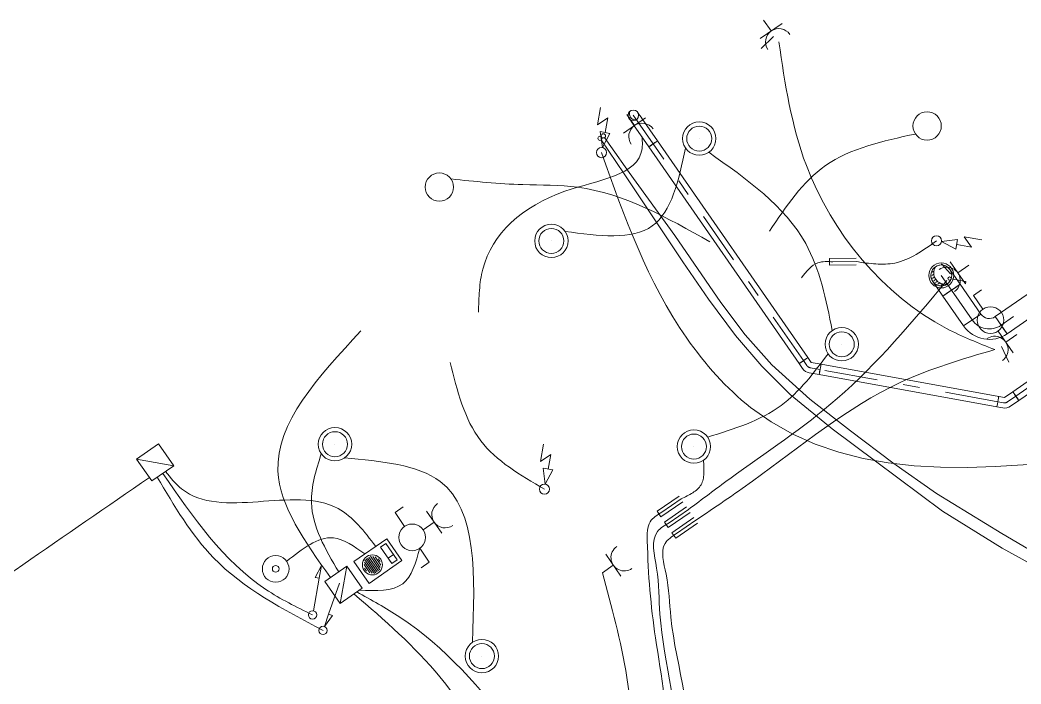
# Model space of a CAD drawing. Header units: metres. Extents: x 2747662.9 to 2747731.3, y 1250221.9 to 1250283.3.
# Drawn here: x 2747687.57 to 2747693.57, y 1250236.31 to 1250240.3 of the extents above; entities that cross this region are included whole.
import ezdxf

# ---------------------------------------------------------------- set-up
doc = ezdxf.new("R2010")
doc.units = ezdxf.units.M
doc.header["$MEASUREMENT"] = 0
for name, pattern in [('EL_Boden', [900, 600, -300]), ('EL_Hohldecke', [1500, 600, -300, 0, -300, 0, -300]), ('STRICHPUNKT2-A0PKHS7900', [0.635, 0.3175, -0.15875, 0, -0.15875]), ('STRICHPUNKT2-A0PKHS8H00', [0.635, 0.3175, -0.15875, 0, -0.15875])]:
    doc.linetypes.add(name, pattern=pattern)
for name, color, linetype in [('___elektro', 7, 'Continuous'), ('___lueftung', 7, 'Continuous'), ('___sanitär', 7, 'Continuous')]:
    doc.layers.add(name, color=color, linetype=linetype)

msp = doc.modelspace()

# ---------------------------------------------------------------- linework, layer by layer
at = {"color": 30, "linetype": 'Continuous', "lineweight": 0, "true_color": 0xff8d1c}
for p, q in [((2747692.418, 1250238.8656), (2747692.578, 1250238.8663)), ((2747692.4182, 1250238.8256), (2747692.418, 1250238.8656)), ((2747692.5782, 1250238.8263), (2747692.4182, 1250238.8256)), ((2747692.5781, 1250238.8463), (2747692.4381, 1250238.8456)), ((2747692.5781, 1250238.8463), (2747692.5781, 1250238.8463)), ((2747691.3857, 1250237.3491), (2747691.5174, 1250237.44)), ((2747691.5401, 1250237.407), (2747691.4084, 1250237.3162)), ((2747691.5288, 1250237.4235), (2747691.4135, 1250237.344)), ((2747691.5288, 1250237.4235), (2747691.5288, 1250237.4235)), ((2747691.4084, 1250237.3162), (2747691.3857, 1250237.3491)), ((2747691.4299, 1250237.2851), (2747691.5616, 1250237.376)), ((2747691.5843, 1250237.343), (2747691.4526, 1250237.2522)), ((2747691.5729, 1250237.3595), (2747691.4577, 1250237.28)), ((2747691.5729, 1250237.3595), (2747691.5729, 1250237.3595)), ((2747691.4526, 1250237.2522), (2747691.4299, 1250237.2851)), ((2747691.474, 1250237.2211), (2747691.6057, 1250237.3119)), ((2747691.474, 1250237.2211), (2747691.6057, 1250237.3119)), ((2747691.6284, 1250237.279), (2747691.4967, 1250237.1882)), ((2747691.6284, 1250237.279), (2747691.4967, 1250237.1882)), ((2747691.6171, 1250237.2955), (2747691.5018, 1250237.216)), ((2747691.6171, 1250237.2955), (2747691.5018, 1250237.216)), ((2747691.6171, 1250237.2955), (2747691.6171, 1250237.2955)), ((2747691.6171, 1250237.2955), (2747691.6171, 1250237.2955)), ((2747691.4967, 1250237.1882), (2747691.474, 1250237.2211)), ((2747691.4967, 1250237.1882), (2747691.474, 1250237.2211)), ((2747689.3757, 1250237.0234), (2747689.3379, 1250236.9521)), ((2747689.3619, 1250236.9477), (2747689.3757, 1250237.0234)), ((2747689.3264, 1250236.7526), (2747689.3619, 1250236.9477)), ((2747689.3379, 1250236.9521), (2747689.3619, 1250236.9477)), ((2747689.4832, 1250236.9189), (2747689.4177, 1250236.7317)), ((2747689.3218, 1250236.7278), (2747689.3218, 1250236.7278)), ((2747689.4177, 1250236.7317), (2747689.3923, 1250236.6591)), ((2747689.3923, 1250236.6591), (2747689.4407, 1250236.7236)), ((2747689.4407, 1250236.7236), (2747689.4177, 1250236.7317)), ((2747689.384, 1250236.6352), (2747689.384, 1250236.6352))]:
    msp.add_line(p, q, dxfattribs=at)
for centre in [(2747689.3218, 1250236.7278), (2747689.384, 1250236.6352)]:
    msp.add_circle(centre, 0.0253, dxfattribs=at)
at = {"color": 30, "linetype": 'EL_Boden', "lineweight": 0, "true_color": 0xff8d1c}
for points, knots in [([(2747692.1147, 1250240.1637), (2747692.1521, 1250239.9126), (2747692.1894, 1250239.6614), (2747692.2798, 1250239.4223), (2747692.4332, 1250239.0167), (2747692.739, 1250238.6459), (2747693.12, 1250238.4454), (2747693.2131, 1250238.3964), (2747693.3106, 1250238.3576), (2747693.4081, 1250238.3188)], [0, 0, 0, 0, 1, 1, 1, 2, 2, 2, 3, 3, 3, 3]), ([(2747691.2957, 1250239.5964), (2747691.297, 1250239.5712), (2747691.2983, 1250239.5461), (2747691.2953, 1250239.5235), (2747691.274, 1250239.3606), (2747691.0319, 1250239.3375), (2747690.8336, 1250239.2684), (2747690.5782, 1250239.1793), (2747690.3955, 1250239.0138), (2747690.3408, 1250238.8005), (2747690.3199, 1250238.7192), (2747690.3177, 1250238.6309), (2747690.3155, 1250238.5425)], [0, 0, 0, 0, 1, 1, 1, 2, 2, 2, 3, 3, 3, 4, 4, 4, 4]), ([(2747694.4377, 1250237.7318), (2747693.511, 1250237.6001), (2747692.5842, 1250237.4685), (2747691.9452, 1250237.9723), (2747691.8014, 1250238.0856), (2747691.6722, 1250238.2312), (2747691.5637, 1250238.387), (2747691.3279, 1250238.7257), (2747691.19, 1250239.1128), (2747691.0521, 1250239.5)], [0, 0, 0, 0, 1, 1, 1, 2, 2, 2, 3, 3, 3, 3]), ([(2747696.3412, 1250239.0344), (2747696.4916, 1250238.8893), (2747696.642, 1250238.7442), (2747696.705, 1250238.5626), (2747696.7906, 1250238.3155), (2747696.7143, 1250238.0008), (2747696.5711, 1250237.7631), (2747696.5132, 1250237.667), (2747696.4443, 1250237.5835), (2747696.3715, 1250237.5032), (2747696.1565, 1250237.2662), (2747695.9066, 1250237.057), (2747695.6557, 1250236.853), (2747695.2296, 1250236.5064), (2747694.8006, 1250236.1748), (2747694.3395, 1250235.8701), (2747693.8156, 1250235.5239), (2747693.2502, 1250235.2125), (2747692.6344, 1250235.1107), (2747692.3372, 1250235.0615), (2747692.0283, 1250235.0612), (2747691.7423, 1250234.9854), (2747691.4063, 1250234.8963), (2747691.1021, 1250234.7029), (2747690.7968, 1250234.51), (2747690.3583, 1250234.233), (2747689.9177, 1250233.9569), (2747689.4313, 1250233.8423), (2747689.1534, 1250233.7769), (2747688.8605, 1250233.7643), (2747688.5676, 1250233.7516)], [0, 0, 0, 0, 1, 1, 1, 2, 2, 2, 3, 3, 3, 4, 4, 4, 5, 5, 5, 6, 6, 6, 7, 7, 7, 8, 8, 8, 9, 9, 9, 10, 10, 10, 10]), ([(2747696.3403, 1250239.0442), (2747696.4461, 1250238.8942), (2747696.5518, 1250238.7441), (2747696.607, 1250238.5708), (2747696.683, 1250238.332), (2747696.663, 1250238.0492), (2747696.5507, 1250237.8244), (2747696.5024, 1250237.7276), (2747696.437, 1250237.6416), (2747696.3671, 1250237.5598), (2747696.1723, 1250237.3318), (2747695.9431, 1250237.1371), (2747695.7122, 1250236.9456), (2747695.285, 1250236.5913), (2747694.8521, 1250236.2485), (2747694.384, 1250235.9475), (2747693.8751, 1250235.6201), (2747693.3245, 1250235.342), (2747692.726, 1250235.23), (2747692.3917, 1250235.1674), (2747692.0424, 1250235.1566), (2747691.7312, 1250235.0601), (2747691.4232, 1250234.9645), (2747691.1526, 1250234.7849), (2747690.8412, 1250234.6065), (2747690.585, 1250234.4598), (2747690.3011, 1250234.3139), (2747690.0507, 1250234.3818), (2747689.9394, 1250234.412), (2747689.8347, 1250234.4844), (2747689.73, 1250234.5568)], [0, 0, 0, 0, 1, 1, 1, 2, 2, 2, 3, 3, 3, 4, 4, 4, 5, 5, 5, 6, 6, 6, 7, 7, 7, 8, 8, 8, 9, 9, 9, 10, 10, 10, 10]), ([(2747690.7104, 1250237.4818), (2747690.5662, 1250237.5661), (2747690.4221, 1250237.6503), (2747690.3286, 1250237.7727), (2747690.2304, 1250237.9013), (2747690.1881, 1250238.0719), (2747690.1458, 1250238.2425)], [0, 0, 0, 0, 1, 1, 1, 2, 2, 2, 2]), ([(2747691.0574, 1250236.9808), (2747691.1131, 1250236.7785), (2747691.1687, 1250236.5763), (2747691.2047, 1250236.3519), (2747691.2495, 1250236.0729), (2747691.2641, 1250235.7596), (2747691.1309, 1250235.5518), (2747691.0019, 1250235.3503), (2747690.7342, 1250235.2479), (2747690.4664, 1250235.1455)], [0, 0, 0, 0, 1, 1, 1, 2, 2, 2, 3, 3, 3, 3])]:
    msp.add_open_spline(points, degree=3, knots=knots, dxfattribs=at)
at = {"color": 30, "linetype": 'Continuous', "lineweight": 0, "true_color": 0xff8d1c}
for points, knots in [([(2747692.9332, 1250239.6115), (2747692.7388, 1250239.5697), (2747692.5445, 1250239.5278), (2747692.3941, 1250239.4218), (2747692.2583, 1250239.3259), (2747692.1583, 1250239.1777), (2747692.0584, 1250239.0294)], [0, 0, 0, 0, 1, 1, 1, 2, 2, 2, 2]), ([(2747690.1512, 1250239.3419), (2747690.2939, 1250239.3274), (2747690.4366, 1250239.3129), (2747690.5808, 1250239.308), (2747690.6907, 1250239.3043), (2747690.8015, 1250239.3063), (2747690.9087, 1250239.2923), (2747691.189, 1250239.2557), (2747691.4454, 1250239.1102), (2747691.7017, 1250238.9648)], [0, 0, 0, 0, 1, 1, 1, 2, 2, 2, 3, 3, 3, 3]), ([(2747692.4381, 1250238.8456), (2747692.407, 1250238.847), (2747692.3758, 1250238.8483), (2747692.3491, 1250238.839), (2747692.3091, 1250238.8251), (2747692.2793, 1250238.7871), (2747692.2495, 1250238.7492)], [0, 0, 0, 0, 1, 1, 1, 2, 2, 2, 2]), ([(2747689.4288, 1250236.9514), (2747689.2763, 1250237.1663), (2747689.1237, 1250237.3813), (2747689.1139, 1250237.5907), (2747689.1006, 1250237.878), (2747689.3557, 1250238.1551), (2747689.6109, 1250238.4322)], [0, 0, 0, 0, 1, 1, 1, 2, 2, 2, 2]), ([(2747689.3737, 1250237.6948), (2747689.3427, 1250237.596), (2747689.3116, 1250237.4972), (2747689.3145, 1250237.4014), (2747689.3187, 1250237.2584), (2747689.3984, 1250237.122), (2747689.4782, 1250236.9856)], [0, 0, 0, 0, 1, 1, 1, 2, 2, 2, 2]), ([(2747689.5129, 1250237.6696), (2747689.7325, 1250237.6497), (2747689.9522, 1250237.6297), (2747690.0861, 1250237.5278), (2747690.3091, 1250237.358), (2747690.2941, 1250236.9606), (2747690.2792, 1250236.5633)], [0, 0, 0, 0, 1, 1, 1, 2, 2, 2, 2]), ([(2747689.3218, 1250236.7278), (2747689.2254, 1250236.7752), (2747689.1291, 1250236.8225), (2747689.0414, 1250236.8809), (2747688.7862, 1250237.0509), (2747688.6051, 1250237.3139), (2747688.4239, 1250237.5769)], [0, 0, 0, 0, 1, 1, 1, 2, 2, 2, 2]), ([(2747688.4404, 1250237.5881), (2747688.471, 1250237.5503), (2747688.5017, 1250237.5124), (2747688.537, 1250237.4838), (2747688.7715, 1250237.2935), (2747689.2116, 1250237.5082), (2747689.4739, 1250237.3659), (2747689.5628, 1250237.3176), (2747689.6313, 1250237.2283), (2747689.6997, 1250237.1391)], [0, 0, 0, 0, 1, 1, 1, 2, 2, 2, 3, 3, 3, 3]), ([(2747684.2586, 1250233.3701), (2747684.2353, 1250233.4451), (2747684.2121, 1250233.5201), (2747684.1996, 1250233.5944), (2747684.109, 1250234.1346), (2747684.5893, 1250234.6339), (2747685.0425, 1250235.0559), (2747685.6649, 1250235.6357), (2747686.2359, 1250236.0697), (2747686.848, 1250236.5088), (2747687.3297, 1250236.8543), (2747687.8368, 1250237.203), (2747688.3438, 1250237.5517)], [0, 0, 0, 0, 1, 1, 1, 2, 2, 2, 3, 3, 3, 4, 4, 4, 4]), ([(2747688.391, 1250237.5541), (2747688.4925, 1250237.3813), (2747688.5941, 1250237.2086), (2747688.7287, 1250237.0697), (2747688.908, 1250236.8848), (2747689.146, 1250236.76), (2747689.384, 1250236.6352)], [0, 0, 0, 0, 1, 1, 1, 2, 2, 2, 2]), ([(2747691.4135, 1250237.344), (2747691.3865, 1250237.3273), (2747691.3595, 1250237.3105), (2747691.3445, 1250237.2867), (2747691.325, 1250237.2561), (2747691.3256, 1250237.2136), (2747691.3266, 1250237.1723), (2747691.3315, 1250236.9644), (2747691.3473, 1250236.7842), (2747691.3757, 1250236.5915), (2747691.4093, 1250236.3637), (2747691.4606, 1250236.1186), (2747691.4255, 1250235.904), (2747691.3552, 1250235.475), (2747690.9394, 1250235.1684), (2747690.5236, 1250234.8618)], [0, 0, 0, 0, 1, 1, 1, 2, 2, 2, 3, 3, 3, 4, 4, 4, 5, 5, 5, 5]), ([(2747691.4577, 1250237.28), (2747691.4308, 1250237.2645), (2747691.404, 1250237.2491), (2747691.3875, 1250237.2281), (2747691.3461, 1250237.1755), (2747691.37, 1250237.0881), (2747691.3826, 1250237.0091), (2747691.3984, 1250236.9092), (2747691.396, 1250236.8227), (2747691.4022, 1250236.7328), (2747691.4224, 1250236.443), (2747691.5329, 1250236.117), (2747691.489, 1250235.8447), (2747691.4208, 1250235.4224), (2747690.9812, 1250235.1291), (2747690.5416, 1250234.8359)], [0, 0, 0, 0, 1, 1, 1, 2, 2, 2, 3, 3, 3, 4, 4, 4, 5, 5, 5, 5]), ([(2747691.5018, 1250237.216), (2747691.4748, 1250237.1981), (2747691.4479, 1250237.1802), (2747691.4334, 1250237.1568), (2747691.4039, 1250237.1091), (2747691.426, 1250237.0385), (2747691.4393, 1250236.9731), (2747691.458, 1250236.8808), (2747691.4591, 1250236.7991), (2747691.4676, 1250236.7152), (2747691.4978, 1250236.4168), (2747691.6218, 1250236.0917), (2747691.554, 1250235.796), (2747691.5198, 1250235.6467), (2747691.4367, 1250235.5049), (2747691.3359, 1250235.3841), (2747691.1272, 1250235.1337), (2747690.8425, 1250234.9731), (2747690.5578, 1250234.8125)], [0, 0, 0, 0, 1, 1, 1, 2, 2, 2, 3, 3, 3, 4, 4, 4, 5, 5, 5, 6, 6, 6, 6]), ([(2747689.1663, 1250237.0494), (2747689.2596, 1250237.1241), (2747689.3529, 1250237.1989), (2747689.4459, 1250237.1895), (2747689.5088, 1250237.1832), (2747689.5716, 1250237.1385), (2747689.6344, 1250237.0938)], [0, 0, 0, 0, 1, 1, 1, 2, 2, 2, 2]), ([(2747689.9639, 1250237.1274), (2747689.9401, 1250237.0425), (2747689.9164, 1250236.9577), (2747689.8616, 1250236.915), (2747689.8007, 1250236.8675), (2747689.7014, 1250236.8722), (2747689.6022, 1250236.8769)], [0, 0, 0, 0, 1, 1, 1, 2, 2, 2, 2]), ([(2747689.5693, 1250236.8541), (2747689.7517, 1250236.6968), (2747689.9341, 1250236.5394), (2747690.0843, 1250236.3565), (2747690.2756, 1250236.1234), (2747690.4145, 1250235.8486), (2747690.5534, 1250235.5738)], [0, 0, 0, 0, 1, 1, 1, 2, 2, 2, 2]), ([(2747689.5857, 1250236.8656), (2747689.6735, 1250236.8177), (2747689.7613, 1250236.7698), (2747689.8443, 1250236.7149), (2747690.1143, 1250236.5363), (2747690.3344, 1250236.2838), (2747690.5302, 1250236.0244), (2747690.7004, 1250235.7989), (2747690.8523, 1250235.5682), (2747690.8272, 1250235.232), (2747690.8071, 1250234.9613), (2747690.6723, 1250234.6223), (2747690.4584, 1250234.6592), (2747690.4382, 1250234.6627), (2747690.4174, 1250234.6695), (2747690.3965, 1250234.6764)], [0, 0, 0, 0, 1, 1, 1, 2, 2, 2, 3, 3, 3, 4, 4, 4, 5, 5, 5, 5])]:
    msp.add_open_spline(points, degree=3, knots=knots, dxfattribs=at)
at = {"color": 30, "linetype": 'EL_Hohldecke', "lineweight": 0, "true_color": 0xff8d1c}
for points, knots in [([(2747690.8343, 1250239.0274), (2747691.0352, 1250239.0005), (2747691.2361, 1250238.9737), (2747691.3566, 1250239.0605), (2747691.4733, 1250239.1448), (2747691.5145, 1250239.3359), (2747691.5557, 1250239.5271)], [0, 0, 0, 0, 1, 1, 1, 2, 2, 2, 2]), ([(2747692.4351, 1250238.4332), (2747692.398, 1250238.6171), (2747692.3608, 1250238.8009), (2747692.2755, 1250238.9548), (2747692.1507, 1250239.1799), (2747691.9228, 1250239.3409), (2747691.6948, 1250239.5019)], [0, 0, 0, 0, 1, 1, 1, 2, 2, 2, 2]), ([(2747693.0597, 1250238.9716), (2747692.9794, 1250238.9139), (2747692.8991, 1250238.8563), (2747692.8096, 1250238.8381), (2747692.7365, 1250238.8233), (2747692.6573, 1250238.8348), (2747692.5781, 1250238.8463)], [0, 0, 0, 0, 1, 1, 1, 2, 2, 2, 2]), ([(2747693.1214, 1250238.7332), (2747692.914, 1250238.4845), (2747692.7066, 1250238.2357), (2747692.4646, 1250238.0254), (2747692.2632, 1250237.8505), (2747692.0379, 1250237.7021), (2747691.821, 1250237.5444), (2747691.7374, 1250237.4837), (2747691.6552, 1250237.4216), (2747691.5729, 1250237.3595)], [0, 0, 0, 0, 1, 1, 1, 2, 2, 2, 3, 3, 3, 3]), ([(2747693.4081, 1250238.3189), (2747693.2148, 1250238.262), (2747693.0216, 1250238.2052), (2747692.8417, 1250238.1212), (2747692.5229, 1250237.9723), (2747692.2462, 1250237.7383), (2747691.9574, 1250237.5303), (2747691.8452, 1250237.4494), (2747691.7311, 1250237.3724), (2747691.6171, 1250237.2955)], [0, 0, 0, 0, 1, 1, 1, 2, 2, 2, 3, 3, 3, 3]), ([(2747691.6885, 1250237.7944), (2747691.8459, 1250237.8429), (2747692.0033, 1250237.8913), (2747692.1291, 1250237.9841), (2747692.2387, 1250238.065), (2747692.3242, 1250238.1795), (2747692.4098, 1250238.2941)], [0, 0, 0, 0, 1, 1, 1, 2, 2, 2, 2]), ([(2747691.5288, 1250237.4235), (2747691.5775, 1250237.4467), (2747691.6263, 1250237.47), (2747691.6487, 1250237.5085), (2747691.6712, 1250237.5472), (2747691.6672, 1250237.6013), (2747691.6632, 1250237.6554)], [0, 0, 0, 0, 1, 1, 1, 2, 2, 2, 2])]:
    msp.add_open_spline(points, degree=3, knots=knots, dxfattribs=at)
at = {"layer": '___elektro', "color": 30, "linetype": 'Continuous', "lineweight": 0, "true_color": 0xff8d1c}
for p, q in [((2747692.1348, 1250240.275), (2747692.0033, 1250240.1838)), ((2747692.069, 1250240.2294), (2747692.0235, 1250240.2952)), ((2747692.0235, 1250240.2952), (2747692.0235, 1250240.2952)), ((2747692.0235, 1250240.2952), (2747692.0235, 1250240.2952)), ((2747692.069, 1250240.2294), (2747692.0691, 1250240.2294)), ((2747692.0085, 1250240.1236), (2747692.0828, 1250240.1964)), ((2747691.0284, 1250239.666), (2747691.0473, 1250239.7704)), ((2747691.2046, 1250239.7279), (2747691.2046, 1250239.728)), ((2747691.2046, 1250239.7279), (2747691.2046, 1250239.728)), ((2747691.2502, 1250239.6622), (2747691.2046, 1250239.7279)), ((2747692.9547, 1250239.7298), (2747692.9547, 1250239.7298)), ((2747691.09, 1250239.7087), (2747691.0284, 1250239.666)), ((2747691.0741, 1250239.6206), (2747691.09, 1250239.7087)), ((2747691.3159, 1250239.7077), (2747691.1844, 1250239.6166)), ((2747691.5808, 1250239.6662), (2747691.5809, 1250239.6662)), ((2747691.5808, 1250239.6662), (2747691.5809, 1250239.6662)), ((2747693.073, 1250239.7083), (2747693.073, 1250239.7084)), ((2747691.1029, 1250239.6154), (2747691.0452, 1250239.6259)), ((2747691.0576, 1250239.5298), (2747691.0452, 1250239.6259)), ((2747691.0576, 1250239.5298), (2747691.1029, 1250239.6154)), ((2747691.72, 1250239.6409), (2747691.72, 1250239.6409)), ((2747691.72, 1250239.6409), (2747691.72, 1250239.6409)), ((2747692.9332, 1250239.6115), (2747692.9332, 1250239.6116)), ((2747691.6378, 1250239.584), (2747691.6378, 1250239.584)), ((2747691.6378, 1250239.584), (2747691.6378, 1250239.584)), ((2747693.0515, 1250239.5901), (2747693.0515, 1250239.5901)), ((2747693.0515, 1250239.5901), (2747693.0515, 1250239.5901)), ((2747693.0515, 1250239.5901), (2747693.0515, 1250239.5901)), ((2747691.0521, 1250239.5), (2747691.0522, 1250239.5)), ((2747691.5556, 1250239.527), (2747691.5556, 1250239.5271)), ((2747691.5556, 1250239.527), (2747691.5556, 1250239.5271)), ((2747691.5556, 1250239.527), (2747691.5556, 1250239.5271)), ((2747691.5556, 1250239.527), (2747691.5556, 1250239.5271)), ((2747691.6947, 1250239.5018), (2747691.6948, 1250239.5018)), ((2747691.6947, 1250239.5018), (2747691.6948, 1250239.5018)), ((2747690.0328, 1250239.3633), (2747690.0329, 1250239.3633)), ((2747690.1511, 1250239.3418), (2747690.1511, 1250239.3419)), ((2747690.0113, 1250239.245), (2747690.0114, 1250239.2451)), ((2747690.1296, 1250239.2236), (2747690.1297, 1250239.2236)), ((2747690.1296, 1250239.2236), (2747690.1297, 1250239.2236)), ((2747690.1296, 1250239.2236), (2747690.1297, 1250239.2236)), ((2747690.6951, 1250239.0526), (2747690.6951, 1250239.0527)), ((2747690.6951, 1250239.0526), (2747690.6951, 1250239.0527)), ((2747690.8342, 1250239.0274), (2747690.8343, 1250239.0274)), ((2747690.8342, 1250239.0274), (2747690.8343, 1250239.0274)), ((2747690.752, 1250238.9704), (2747690.7521, 1250238.9705)), ((2747690.752, 1250238.9704), (2747690.7521, 1250238.9705)), ((2747693.0597, 1250238.9716), (2747693.0597, 1250238.9716)), ((2747693.0895, 1250238.9662), (2747693.1855, 1250238.9785)), ((2747693.0895, 1250238.9662), (2747693.1751, 1250238.9209)), ((2747693.1751, 1250238.9209), (2747693.1855, 1250238.9785)), ((2747693.1803, 1250238.9497), (2747693.2684, 1250238.9337)), ((2747693.2684, 1250238.9337), (2747693.2257, 1250238.9953)), ((2747693.2257, 1250238.9953), (2747693.33, 1250238.9764)), ((2747690.6698, 1250238.9135), (2747690.6698, 1250238.9135)), ((2747690.6698, 1250238.9135), (2747690.6698, 1250238.9135)), ((2747690.6698, 1250238.9135), (2747690.6698, 1250238.9135)), ((2747690.6698, 1250238.9135), (2747690.6698, 1250238.9135)), ((2747690.809, 1250238.8882), (2747690.809, 1250238.8883)), ((2747690.809, 1250238.8882), (2747690.809, 1250238.8883)), ((2747693.1429, 1250238.7723), (2747693.0892, 1250238.8324)), ((2747693.2328, 1250238.7129), (2747693.1417, 1250238.8444)), ((2747693.1872, 1250238.7786), (2747693.253, 1250238.8242)), ((2747693.253, 1250238.8242), (2747693.253, 1250238.8242)), ((2747693.253, 1250238.8242), (2747693.253, 1250238.8242)), ((2747693.1477, 1250238.7427), (2747693.2353, 1250238.7268)), ((2747693.2353, 1250238.7268), (2747693.2328, 1250238.7129)), ((2747693.2803, 1250238.6438), (2747693.3296, 1250238.678)), ((2747693.3372, 1250238.5616), (2747693.2803, 1250238.6438)), ((2747693.3372, 1250238.5616), (2747693.3373, 1250238.5616)), ((2747693.4485, 1250238.5414), (2747693.4486, 1250238.5414)), ((2747692.435, 1250238.4331), (2747692.435, 1250238.4332)), ((2747692.435, 1250238.4331), (2747692.435, 1250238.4332)), ((2747692.5741, 1250238.4079), (2747692.5741, 1250238.4079)), ((2747692.5741, 1250238.4079), (2747692.5741, 1250238.4079)), ((2747693.317, 1250238.4503), (2747693.3171, 1250238.4503)), ((2747693.4283, 1250238.4301), (2747693.4284, 1250238.4301)), ((2747693.4283, 1250238.4301), (2747693.5194, 1250238.2986)), ((2747693.4739, 1250238.3643), (2747693.5397, 1250238.4099)), ((2747693.5397, 1250238.4099), (2747693.5397, 1250238.4099)), ((2747693.5397, 1250238.4099), (2747693.5397, 1250238.4099)), ((2747692.4919, 1250238.3509), (2747692.4919, 1250238.3509)), ((2747692.4919, 1250238.3509), (2747692.4919, 1250238.3509)), ((2747693.4739, 1250238.3643), (2747693.4739, 1250238.3643)), ((2747692.4097, 1250238.294), (2747692.4097, 1250238.294)), ((2747692.4097, 1250238.294), (2747692.4097, 1250238.294)), ((2747692.4097, 1250238.294), (2747692.4097, 1250238.294)), ((2747692.4097, 1250238.294), (2747692.4097, 1250238.294)), ((2747693.4934, 1250238.244), (2747693.4494, 1250238.3382)), ((2747692.5488, 1250238.2687), (2747692.5489, 1250238.2687)), ((2747692.5488, 1250238.2687), (2747692.5489, 1250238.2687)), ((2747689.3989, 1250237.8339), (2747689.3989, 1250237.8339)), ((2747689.3989, 1250237.8339), (2747689.3989, 1250237.8339)), ((2747689.538, 1250237.8087), (2747689.5381, 1250237.8087)), ((2747689.538, 1250237.8087), (2747689.5381, 1250237.8087)), ((2747691.5492, 1250237.8196), (2747691.5492, 1250237.8196)), ((2747691.5492, 1250237.8196), (2747691.5492, 1250237.8196)), ((2747688.3985, 1250237.7538), (2747688.267, 1250237.6627)), ((2747688.3985, 1250237.7538), (2747688.267, 1250237.6627)), ((2747688.4896, 1250237.6222), (2747688.3985, 1250237.7538)), ((2747688.4896, 1250237.6222), (2747688.3985, 1250237.7538)), ((2747689.4558, 1250237.7517), (2747689.4558, 1250237.7517)), ((2747689.4558, 1250237.7517), (2747689.4558, 1250237.7517)), ((2747690.6866, 1250237.6478), (2747690.7056, 1250237.7522)), ((2747691.6883, 1250237.7943), (2747691.6884, 1250237.7943)), ((2747691.6883, 1250237.7943), (2747691.6884, 1250237.7943)), ((2747688.2998, 1250237.6854), (2747688.2999, 1250237.6855)), ((2747688.2998, 1250237.6854), (2747688.2999, 1250237.6855)), ((2747688.3163, 1250237.6968), (2747688.3163, 1250237.6969)), ((2747688.3163, 1250237.6968), (2747688.3163, 1250237.6969)), ((2747688.3327, 1250237.7082), (2747688.3328, 1250237.7082)), ((2747688.3327, 1250237.7082), (2747688.3328, 1250237.7082)), ((2747688.3492, 1250237.7196), (2747688.3492, 1250237.7196)), ((2747688.3492, 1250237.7196), (2747688.3492, 1250237.7196)), ((2747688.3656, 1250237.731), (2747688.3656, 1250237.731)), ((2747688.3656, 1250237.731), (2747688.3656, 1250237.731)), ((2747688.382, 1250237.7424), (2747688.3821, 1250237.7424)), ((2747688.382, 1250237.7424), (2747688.3821, 1250237.7424)), ((2747688.4099, 1250237.7373), (2747688.4099, 1250237.7374)), ((2747688.4099, 1250237.7373), (2747688.4099, 1250237.7374)), ((2747688.4213, 1250237.7209), (2747688.4213, 1250237.7209)), ((2747688.4213, 1250237.7209), (2747688.4213, 1250237.7209)), ((2747688.4326, 1250237.7044), (2747688.4327, 1250237.7045)), ((2747688.4326, 1250237.7044), (2747688.4327, 1250237.7045)), ((2747688.444, 1250237.688), (2747688.4441, 1250237.688)), ((2747688.444, 1250237.688), (2747688.4441, 1250237.688)), ((2747689.3736, 1250237.6948), (2747689.3736, 1250237.6948)), ((2747689.3736, 1250237.6948), (2747689.3736, 1250237.6948)), ((2747689.3736, 1250237.6948), (2747689.3736, 1250237.6948)), ((2747689.3736, 1250237.6948), (2747689.3736, 1250237.6948)), ((2747690.7483, 1250237.6906), (2747690.6866, 1250237.6478)), ((2747690.7323, 1250237.6025), (2747690.7483, 1250237.6906)), ((2747691.6061, 1250237.7374), (2747691.6062, 1250237.7374)), ((2747691.6061, 1250237.7374), (2747691.6062, 1250237.7374)), ((2747688.267, 1250237.6627), (2747688.3581, 1250237.5311)), ((2747688.267, 1250237.6627), (2747688.4896, 1250237.6222)), ((2747688.267, 1250237.6627), (2747688.3581, 1250237.5311)), ((2747688.267, 1250237.6627), (2747688.4896, 1250237.6222)), ((2747688.2783, 1250237.6462), (2747688.2784, 1250237.6462)), ((2747688.2783, 1250237.6462), (2747688.2784, 1250237.6462)), ((2747688.2834, 1250237.674), (2747688.2834, 1250237.6741)), ((2747688.2834, 1250237.674), (2747688.2834, 1250237.6741)), ((2747688.2897, 1250237.6298), (2747688.2898, 1250237.6298)), ((2747688.2897, 1250237.6298), (2747688.2898, 1250237.6298)), ((2747688.4554, 1250237.6716), (2747688.4555, 1250237.6716)), ((2747688.4554, 1250237.6716), (2747688.4555, 1250237.6716)), ((2747688.4668, 1250237.6551), (2747688.4669, 1250237.6551)), ((2747688.4668, 1250237.6551), (2747688.4669, 1250237.6551)), ((2747688.4782, 1250237.6387), (2747688.4782, 1250237.6387)), ((2747688.4782, 1250237.6387), (2747688.4782, 1250237.6387)), ((2747689.5128, 1250237.6695), (2747689.5128, 1250237.6695)), ((2747689.5128, 1250237.6695), (2747689.5128, 1250237.6695)), ((2747691.5239, 1250237.6804), (2747691.524, 1250237.6805)), ((2747691.5239, 1250237.6804), (2747691.524, 1250237.6805)), ((2747691.5239, 1250237.6804), (2747691.524, 1250237.6805)), ((2747691.5239, 1250237.6804), (2747691.524, 1250237.6805)), ((2747691.6631, 1250237.6552), (2747691.6631, 1250237.6552)), ((2747691.6631, 1250237.6552), (2747691.6631, 1250237.6552)), ((2747688.3011, 1250237.6133), (2747688.3012, 1250237.6134)), ((2747688.3011, 1250237.6133), (2747688.3012, 1250237.6134)), ((2747688.3125, 1250237.5969), (2747688.3126, 1250237.5969)), ((2747688.3125, 1250237.5969), (2747688.3126, 1250237.5969)), ((2747688.3239, 1250237.5805), (2747688.3239, 1250237.5805)), ((2747688.3239, 1250237.5805), (2747688.3239, 1250237.5805)), ((2747688.3353, 1250237.564), (2747688.3353, 1250237.564)), ((2747688.3353, 1250237.564), (2747688.3353, 1250237.564)), ((2747688.3581, 1250237.5311), (2747688.4896, 1250237.6222)), ((2747688.3581, 1250237.5311), (2747688.4896, 1250237.6222)), ((2747688.4074, 1250237.5653), (2747688.4074, 1250237.5653)), ((2747688.4074, 1250237.5653), (2747688.4074, 1250237.5653)), ((2747688.4238, 1250237.5767), (2747688.4239, 1250237.5767)), ((2747688.4238, 1250237.5767), (2747688.4239, 1250237.5767)), ((2747688.4403, 1250237.5881), (2747688.4403, 1250237.5881)), ((2747688.4403, 1250237.5881), (2747688.4403, 1250237.5881)), ((2747688.4567, 1250237.5995), (2747688.4568, 1250237.5995)), ((2747688.4567, 1250237.5995), (2747688.4568, 1250237.5995)), ((2747688.4732, 1250237.6109), (2747688.4732, 1250237.6109)), ((2747688.4732, 1250237.6109), (2747688.4732, 1250237.6109)), ((2747690.7611, 1250237.5972), (2747690.7035, 1250237.6077)), ((2747690.7158, 1250237.5117), (2747690.7035, 1250237.6077)), ((2747690.7158, 1250237.5117), (2747690.7611, 1250237.5972)), ((2747688.3467, 1250237.5476), (2747688.3467, 1250237.5476)), ((2747688.3467, 1250237.5476), (2747688.3467, 1250237.5476)), ((2747688.3745, 1250237.5425), (2747688.3745, 1250237.5425)), ((2747688.3745, 1250237.5425), (2747688.3745, 1250237.5425)), ((2747688.3909, 1250237.5539), (2747688.391, 1250237.5539)), ((2747688.3909, 1250237.5539), (2747688.391, 1250237.5539)), ((2747690.7104, 1250237.4818), (2747690.7104, 1250237.4819)), ((2747689.8157, 1250237.3411), (2747689.865, 1250237.3752)), ((2747689.8157, 1250237.3411), (2747689.865, 1250237.3752)), ((2747689.8726, 1250237.2589), (2747689.8157, 1250237.3411)), ((2747689.8726, 1250237.2589), (2747689.8157, 1250237.3411)), ((2747690.0042, 1250237.35), (2747690.0953, 1250237.2184)), ((2747690.0042, 1250237.35), (2747690.0953, 1250237.2184)), ((2747690.0497, 1250237.2842), (2747689.9839, 1250237.2386)), ((2747690.0497, 1250237.2842), (2747689.9839, 1250237.2386)), ((2747689.8726, 1250237.2589), (2747689.8727, 1250237.2589)), ((2747689.8726, 1250237.2589), (2747689.8727, 1250237.2589)), ((2747689.9839, 1250237.2386), (2747689.984, 1250237.2387)), ((2747689.9839, 1250237.2386), (2747689.984, 1250237.2387)), ((2747689.9839, 1250237.2386), (2747689.984, 1250237.2387)), ((2747689.9839, 1250237.2386), (2747689.984, 1250237.2387)), ((2747689.9839, 1250237.2386), (2747689.984, 1250237.2387)), ((2747689.9839, 1250237.2386), (2747689.984, 1250237.2387)), ((2747689.7658, 1250237.1848), (2747689.5685, 1250237.0482)), ((2747689.7658, 1250237.1848), (2747689.5685, 1250237.0482)), ((2747689.8569, 1250237.0533), (2747689.7658, 1250237.1848)), ((2747689.8569, 1250237.0533), (2747689.7658, 1250237.1848)), ((2747689.8524, 1250237.1475), (2747689.8525, 1250237.1476)), ((2747689.8524, 1250237.1475), (2747689.8525, 1250237.1476)), ((2747689.6507, 1250237.1051), (2747689.6507, 1250237.1051)), ((2747689.6507, 1250237.1051), (2747689.6507, 1250237.1051)), ((2747689.8063, 1250237.0912), (2747689.7734, 1250237.0685)), ((2747689.8063, 1250237.0912), (2747689.7734, 1250237.0685)), ((2747689.8113, 1250237.1191), (2747689.8114, 1250237.1191)), ((2747689.8113, 1250237.1191), (2747689.8114, 1250237.1191)), ((2747689.9637, 1250237.1273), (2747689.9638, 1250237.1274)), ((2747689.9637, 1250237.1273), (2747689.9638, 1250237.1274)), ((2747689.9637, 1250237.1273), (2747690.0207, 1250237.0451)), ((2747689.9637, 1250237.1273), (2747690.0207, 1250237.0451)), ((2747691.0777, 1250237.0921), (2747691.1688, 1250236.9606)), ((2747689.0549, 1250237.0695), (2747689.055, 1250237.0696)), ((2747689.0549, 1250237.0695), (2747689.055, 1250237.0696)), ((2747689.1662, 1250237.0493), (2747689.1663, 1250237.0494)), ((2747689.1662, 1250237.0493), (2747689.1663, 1250237.0494)), ((2747689.5685, 1250237.0482), (2747689.6596, 1250236.9166)), ((2747689.5685, 1250237.0482), (2747689.6596, 1250236.9166)), ((2747689.664, 1250236.9805), (2747689.6298, 1250237.0298)), ((2747689.664, 1250236.9805), (2747689.6298, 1250237.0298)), ((2747689.6779, 1250236.978), (2747689.6324, 1250237.0438)), ((2747689.6779, 1250236.978), (2747689.6324, 1250237.0438)), ((2747689.6918, 1250236.9755), (2747689.6349, 1250237.0577)), ((2747689.6918, 1250236.9755), (2747689.6349, 1250237.0577)), ((2747689.7, 1250236.9812), (2747689.6431, 1250237.0634)), ((2747689.7, 1250236.9812), (2747689.6431, 1250237.0634)), ((2747689.7083, 1250236.9869), (2747689.6513, 1250237.0691)), ((2747689.7083, 1250236.9869), (2747689.6513, 1250237.0691)), ((2747689.7165, 1250236.9926), (2747689.6595, 1250237.0748)), ((2747689.7165, 1250236.9926), (2747689.6595, 1250237.0748)), ((2747689.6596, 1250236.9166), (2747689.8569, 1250237.0533)), ((2747689.6596, 1250236.9166), (2747689.8569, 1250237.0533)), ((2747689.7247, 1250236.9982), (2747689.6678, 1250237.0804)), ((2747689.7247, 1250236.9982), (2747689.6678, 1250237.0804)), ((2747689.7272, 1250237.0122), (2747689.6817, 1250237.0779)), ((2747689.7272, 1250237.0122), (2747689.6817, 1250237.0779)), ((2747689.7298, 1250237.0261), (2747689.6956, 1250237.0754)), ((2747689.7298, 1250237.0261), (2747689.6956, 1250237.0754)), ((2747689.7266, 1250237.0482), (2747689.7152, 1250237.0646)), ((2747689.7266, 1250237.0482), (2747689.7152, 1250237.0646)), ((2747690.0207, 1250237.0451), (2747689.9714, 1250237.011)), ((2747690.0207, 1250237.0451), (2747689.9714, 1250237.011)), ((2747691.1232, 1250237.0263), (2747691.0574, 1250236.9808)), ((2747689.5274, 1250237.0197), (2747689.3958, 1250236.9286)), ((2747689.5274, 1250237.0197), (2747689.3958, 1250236.9286)), ((2747689.4616, 1250236.9741), (2747689.4616, 1250236.9742)), ((2747689.4616, 1250236.9741), (2747689.4616, 1250236.9742)), ((2747689.478, 1250236.9855), (2747689.4781, 1250236.9856)), ((2747689.478, 1250236.9855), (2747689.4781, 1250236.9856)), ((2747689.4869, 1250236.7971), (2747689.5274, 1250237.0197)), ((2747689.4869, 1250236.7971), (2747689.5274, 1250237.0197)), ((2747689.4945, 1250236.9969), (2747689.4945, 1250236.9969)), ((2747689.4945, 1250236.9969), (2747689.4945, 1250236.9969)), ((2747689.5109, 1250237.0083), (2747689.511, 1250237.0083)), ((2747689.5109, 1250237.0083), (2747689.511, 1250237.0083)), ((2747689.6185, 1250236.8882), (2747689.5274, 1250237.0197)), ((2747689.6185, 1250236.8882), (2747689.5274, 1250237.0197)), ((2747689.5388, 1250237.0033), (2747689.5388, 1250237.0033)), ((2747689.5388, 1250237.0033), (2747689.5388, 1250237.0033)), ((2747689.5501, 1250236.9868), (2747689.5502, 1250236.9868)), ((2747689.5501, 1250236.9868), (2747689.5502, 1250236.9868)), ((2747689.5615, 1250236.9704), (2747689.5616, 1250236.9704)), ((2747689.5615, 1250236.9704), (2747689.5616, 1250236.9704)), ((2747689.614, 1250236.9824), (2747689.6141, 1250236.9824)), ((2747689.614, 1250236.9824), (2747689.6141, 1250236.9824)), ((2747689.6444, 1250236.9913), (2747689.633, 1250237.0077)), ((2747689.6444, 1250236.9913), (2747689.633, 1250237.0077)), ((2747689.7418, 1250236.9736), (2747689.7418, 1250236.9736)), ((2747689.7418, 1250236.9736), (2747689.7418, 1250236.9736)), ((2747691.0574, 1250236.9808), (2747691.0575, 1250236.9808)), ((2747691.0574, 1250236.9808), (2747691.0575, 1250236.9808)), ((2747689.0347, 1250236.9582), (2747689.0347, 1250236.9583)), ((2747689.0347, 1250236.9582), (2747689.0347, 1250236.9583)), ((2747689.146, 1250236.938), (2747689.1461, 1250236.938)), ((2747689.146, 1250236.938), (2747689.1461, 1250236.938)), ((2747689.3958, 1250236.9286), (2747689.4869, 1250236.7971)), ((2747689.3958, 1250236.9286), (2747689.4869, 1250236.7971)), ((2747689.4072, 1250236.9121), (2747689.4073, 1250236.9122)), ((2747689.4072, 1250236.9121), (2747689.4073, 1250236.9122)), ((2747689.4123, 1250236.94), (2747689.4123, 1250236.94)), ((2747689.4123, 1250236.94), (2747689.4123, 1250236.94)), ((2747689.4287, 1250236.9514), (2747689.4288, 1250236.9514)), ((2747689.4287, 1250236.9514), (2747689.4288, 1250236.9514)), ((2747689.4452, 1250236.9628), (2747689.4452, 1250236.9628)), ((2747689.4452, 1250236.9628), (2747689.4452, 1250236.9628)), ((2747689.5729, 1250236.9539), (2747689.573, 1250236.954)), ((2747689.5729, 1250236.9539), (2747689.573, 1250236.954)), ((2747689.5843, 1250236.9375), (2747689.5844, 1250236.9375)), ((2747689.5843, 1250236.9375), (2747689.5844, 1250236.9375)), ((2747689.5957, 1250236.9211), (2747689.5957, 1250236.9211)), ((2747689.5957, 1250236.9211), (2747689.5957, 1250236.9211)), ((2747689.6071, 1250236.9046), (2747689.6071, 1250236.9046)), ((2747689.6071, 1250236.9046), (2747689.6071, 1250236.9046)), ((2747689.4186, 1250236.8957), (2747689.4187, 1250236.8957)), ((2747689.4186, 1250236.8957), (2747689.4187, 1250236.8957)), ((2747689.43, 1250236.8793), (2747689.43, 1250236.8793)), ((2747689.43, 1250236.8793), (2747689.43, 1250236.8793)), ((2747689.4414, 1250236.8628), (2747689.4414, 1250236.8629)), ((2747689.4414, 1250236.8628), (2747689.4414, 1250236.8629)), ((2747689.4528, 1250236.8464), (2747689.4528, 1250236.8464)), ((2747689.4528, 1250236.8464), (2747689.4528, 1250236.8464)), ((2747689.4869, 1250236.7971), (2747689.6185, 1250236.8882)), ((2747689.4869, 1250236.7971), (2747689.6185, 1250236.8882)), ((2747689.5692, 1250236.854), (2747689.5692, 1250236.854)), ((2747689.5692, 1250236.854), (2747689.5692, 1250236.854)), ((2747689.5856, 1250236.8654), (2747689.5856, 1250236.8654)), ((2747689.5856, 1250236.8654), (2747689.5856, 1250236.8654)), ((2747689.602, 1250236.8768), (2747689.6021, 1250236.8768)), ((2747689.602, 1250236.8768), (2747689.6021, 1250236.8768)), ((2747689.4642, 1250236.8299), (2747689.4642, 1250236.83)), ((2747689.4642, 1250236.8299), (2747689.4642, 1250236.83)), ((2747689.4756, 1250236.8135), (2747689.4756, 1250236.8135)), ((2747689.4756, 1250236.8135), (2747689.4756, 1250236.8135)), ((2747689.5034, 1250236.8085), (2747689.5034, 1250236.8085)), ((2747689.5034, 1250236.8085), (2747689.5034, 1250236.8085)), ((2747689.5198, 1250236.8198), (2747689.5199, 1250236.8199)), ((2747689.5198, 1250236.8198), (2747689.5199, 1250236.8199)), ((2747689.5363, 1250236.8312), (2747689.5363, 1250236.8313)), ((2747689.5363, 1250236.8312), (2747689.5363, 1250236.8313)), ((2747689.5527, 1250236.8426), (2747689.5528, 1250236.8426)), ((2747689.5527, 1250236.8426), (2747689.5528, 1250236.8426)), ((2747690.279, 1250236.5632), (2747690.2791, 1250236.5633)), ((2747690.279, 1250236.5632), (2747690.2791, 1250236.5633)), ((2747690.4182, 1250236.538), (2747690.4182, 1250236.538)), ((2747690.4182, 1250236.538), (2747690.4182, 1250236.538)), ((2747690.2538, 1250236.4241), (2747690.2538, 1250236.4241)), ((2747690.2538, 1250236.4241), (2747690.2538, 1250236.4241)), ((2747690.2538, 1250236.4241), (2747690.2538, 1250236.4241)), ((2747690.2538, 1250236.4241), (2747690.2538, 1250236.4241)), ((2747690.336, 1250236.481), (2747690.336, 1250236.4811)), ((2747690.336, 1250236.481), (2747690.336, 1250236.4811)), ((2747690.3929, 1250236.3988), (2747690.393, 1250236.3989)), ((2747690.3929, 1250236.3988), (2747690.393, 1250236.3989))]:
    msp.add_line(p, q, dxfattribs=at)
msp.add_lwpolyline([(2747689.829, 1250237.0584), (2747689.7607, 1250237.157), (2747689.7278, 1250237.1342), (2747689.7962, 1250237.0356)], close=True, dxfattribs=at)
msp.add_lwpolyline([(2747689.829, 1250237.0584), (2747689.7607, 1250237.157), (2747689.7278, 1250237.1342), (2747689.7962, 1250237.0356)], close=True, dxfattribs=at)
for centre, radius in [((2747693.0031, 1250239.6599), 0.085), ((2747691.6378, 1250239.584), 0.1), ((2747691.6378, 1250239.584), 0.1), ((2747691.6378, 1250239.584), 0.075), ((2747691.6378, 1250239.584), 0.075), ((2747691.0521, 1250239.5), 0.0303), ((2747690.0812, 1250239.2934), 0.085), ((2747690.752, 1250238.9704), 0.1), ((2747690.752, 1250238.9704), 0.1), ((2747690.752, 1250238.9704), 0.075), ((2747690.752, 1250238.9704), 0.075), ((2747693.0597, 1250238.9716), 0.0303), ((2747693.1379, 1250238.7445), 0.01), ((2747693.3828, 1250238.4958), 0.08), ((2747692.4919, 1250238.3509), 0.1), ((2747692.4919, 1250238.3509), 0.1), ((2747692.4919, 1250238.3509), 0.075), ((2747692.4919, 1250238.3509), 0.075), ((2747689.4558, 1250237.7517), 0.1), ((2747689.4558, 1250237.7517), 0.1), ((2747689.4558, 1250237.7517), 0.075), ((2747689.4558, 1250237.7517), 0.075), ((2747691.6061, 1250237.7374), 0.1), ((2747691.6061, 1250237.7374), 0.1), ((2747691.6061, 1250237.7374), 0.075), ((2747691.6061, 1250237.7374), 0.075), ((2747690.7104, 1250237.4818), 0.0303), ((2747689.9182, 1250237.1931), 0.08), ((2747689.9182, 1250237.1931), 0.08), ((2747689.1005, 1250237.0038), 0.08), ((2747689.1005, 1250237.0038), 0.08), ((2747689.6798, 1250237.028), 0.06), ((2747689.6798, 1250237.028), 0.06), ((2747689.1005, 1250237.0038), 0.02), ((2747689.1005, 1250237.0038), 0.02), ((2747690.336, 1250236.481), 0.1), ((2747690.336, 1250236.481), 0.1), ((2747690.336, 1250236.481), 0.075), ((2747690.336, 1250236.481), 0.075)]:
    msp.add_circle(centre, radius, dxfattribs=at)
for centre, start, end in [((2747692.1146, 1250240.1636), 34.7099, 214.70989), ((2747691.2957, 1250239.5964), 34.70991, 214.70991), ((2747693.1215, 1250238.7331), 304.70954, 124.70954), ((2747693.4081, 1250238.3188), 304.71006, 124.71006), ((2747690.1155, 1250237.3298), 124.70989, 304.70989), ((2747690.1155, 1250237.3298), 124.70989, 304.70989), ((2747691.189, 1250237.0719), 124.70956, 304.70956)]:
    msp.add_arc(centre, 0.08, start, end, dxfattribs=at)
at = {"layer": '___lueftung', "color": 152, "linetype": 'Continuous', "lineweight": 0, "true_color": 0x0365dd}
for p, q in [((2747694.0901, 1250238.9866), (2747693.4113, 1250238.5164)), ((2747693.4825, 1250238.4136), (2747694.1612, 1250238.8838)), ((2747693.0608, 1250238.8201), (2747693.0699, 1250238.8236)), ((2747693.0699, 1250238.8236), (2747693.0608, 1250238.8201)), ((2747693.0699, 1250238.8236), (2747693.0795, 1250238.8257)), ((2747693.0795, 1250238.8257), (2747693.0699, 1250238.8236)), ((2747693.0795, 1250238.8257), (2747693.0893, 1250238.8262)), ((2747693.0893, 1250238.8262), (2747693.0795, 1250238.8257)), ((2747693.0893, 1250238.8262), (2747693.099, 1250238.8252)), ((2747693.099, 1250238.8252), (2747693.0893, 1250238.8262)), ((2747693.099, 1250238.8252), (2747693.1085, 1250238.8227)), ((2747693.1085, 1250238.8227), (2747693.099, 1250238.8252)), ((2747693.1085, 1250238.8227), (2747693.1175, 1250238.8188)), ((2747693.1175, 1250238.8188), (2747693.1085, 1250238.8227)), ((2747693.0254, 1250238.7651), (2747693.0264, 1250238.7749)), ((2747693.0264, 1250238.7749), (2747693.0254, 1250238.7651)), ((2747693.0259, 1250238.7554), (2747693.0254, 1250238.7651)), ((2747693.0254, 1250238.7651), (2747693.0259, 1250238.7554)), ((2747693.0264, 1250238.7749), (2747693.0289, 1250238.7844)), ((2747693.0289, 1250238.7844), (2747693.0264, 1250238.7749)), ((2747693.0289, 1250238.7844), (2747693.0328, 1250238.7934)), ((2747693.0328, 1250238.7934), (2747693.0289, 1250238.7844)), ((2747693.0314, 1250238.7626), (2747693.0429, 1250238.7706)), ((2747693.0328, 1250238.7934), (2747693.0382, 1250238.8016)), ((2747693.0382, 1250238.8016), (2747693.0328, 1250238.7934)), ((2747693.033, 1250238.7827), (2747693.0431, 1250238.7897)), ((2747693.0382, 1250238.8016), (2747693.0447, 1250238.8089)), ((2747693.0447, 1250238.8089), (2747693.0382, 1250238.8016)), ((2747693.0447, 1250238.8089), (2747693.0523, 1250238.8151)), ((2747693.0523, 1250238.8151), (2747693.0447, 1250238.8089)), ((2747693.0523, 1250238.8151), (2747693.0608, 1250238.8201)), ((2747693.0608, 1250238.8201), (2747693.0523, 1250238.8151)), ((2747693.0879, 1250238.7637), (2747693.0879, 1250238.7638)), ((2747693.0879, 1250238.7637), (2747693.0879, 1250238.7638)), ((2747693.1175, 1250238.8188), (2747693.1257, 1250238.8135)), ((2747693.1257, 1250238.8135), (2747693.1175, 1250238.8188)), ((2747693.1257, 1250238.8135), (2747693.1331, 1250238.8069)), ((2747693.1331, 1250238.8069), (2747693.1257, 1250238.8135)), ((2747693.1331, 1250238.8069), (2747693.1393, 1250238.7993)), ((2747693.1393, 1250238.7993), (2747693.1331, 1250238.8069)), ((2747693.1357, 1250238.8045), (2747693.2005, 1250238.711)), ((2747693.1393, 1250238.7993), (2747693.1442, 1250238.7909)), ((2747693.1442, 1250238.7909), (2747693.1393, 1250238.7993)), ((2747693.1442, 1250238.7909), (2747693.1477, 1250238.7817)), ((2747693.1477, 1250238.7817), (2747693.1442, 1250238.7909)), ((2747693.1477, 1250238.7817), (2747693.1498, 1250238.7721)), ((2747693.1498, 1250238.7721), (2747693.1477, 1250238.7817)), ((2747693.1504, 1250238.7623), (2747693.1494, 1250238.7526)), ((2747693.1494, 1250238.7526), (2747693.1504, 1250238.7623)), ((2747693.1498, 1250238.7721), (2747693.1504, 1250238.7623)), ((2747693.1504, 1250238.7623), (2747693.1498, 1250238.7721)), ((2747693.028, 1250238.7458), (2747693.0259, 1250238.7554)), ((2747693.0259, 1250238.7554), (2747693.028, 1250238.7458)), ((2747693.0316, 1250238.7366), (2747693.028, 1250238.7458)), ((2747693.028, 1250238.7458), (2747693.0316, 1250238.7366)), ((2747693.0365, 1250238.7282), (2747693.0316, 1250238.7366)), ((2747693.0316, 1250238.7366), (2747693.0365, 1250238.7282)), ((2747693.0329, 1250238.7333), (2747693.0977, 1250238.6398)), ((2747693.035, 1250238.7461), (2747693.0471, 1250238.7545)), ((2747693.0427, 1250238.7206), (2747693.0365, 1250238.7282)), ((2747693.0365, 1250238.7282), (2747693.0427, 1250238.7206)), ((2747693.0423, 1250238.7322), (2747693.0545, 1250238.7406)), ((2747693.05, 1250238.714), (2747693.0427, 1250238.7206)), ((2747693.0427, 1250238.7206), (2747693.05, 1250238.714)), ((2747693.0583, 1250238.7087), (2747693.05, 1250238.714)), ((2747693.05, 1250238.714), (2747693.0583, 1250238.7087)), ((2747693.0528, 1250238.7204), (2747693.0649, 1250238.7288)), ((2747693.0672, 1250238.7047), (2747693.0583, 1250238.7087)), ((2747693.0583, 1250238.7087), (2747693.0672, 1250238.7047)), ((2747693.067, 1250238.7112), (2747693.0785, 1250238.7192)), ((2747693.0767, 1250238.7022), (2747693.0672, 1250238.7047)), ((2747693.0672, 1250238.7047), (2747693.0767, 1250238.7022)), ((2747693.0865, 1250238.7013), (2747693.0767, 1250238.7022)), ((2747693.0767, 1250238.7022), (2747693.0865, 1250238.7013)), ((2747693.0864, 1250238.7057), (2747693.0965, 1250238.7127)), ((2747693.1059, 1250238.7039), (2747693.0963, 1250238.7018)), ((2747693.0963, 1250238.7018), (2747693.1059, 1250238.7039)), ((2747693.0977, 1250238.6398), (2747693.2005, 1250238.711)), ((2747693.115, 1250238.7074), (2747693.1059, 1250238.7039)), ((2747693.1059, 1250238.7039), (2747693.115, 1250238.7074)), ((2747693.1235, 1250238.7124), (2747693.115, 1250238.7074)), ((2747693.115, 1250238.7074), (2747693.1235, 1250238.7124)), ((2747693.1311, 1250238.7186), (2747693.1235, 1250238.7124)), ((2747693.1235, 1250238.7124), (2747693.1311, 1250238.7186)), ((2747693.1376, 1250238.7259), (2747693.1311, 1250238.7186)), ((2747693.1311, 1250238.7186), (2747693.1376, 1250238.7259)), ((2747693.1429, 1250238.7341), (2747693.1376, 1250238.7259)), ((2747693.1376, 1250238.7259), (2747693.1429, 1250238.7341)), ((2747693.1469, 1250238.7431), (2747693.1429, 1250238.7341)), ((2747693.1429, 1250238.7341), (2747693.1469, 1250238.7431)), ((2747693.1494, 1250238.7526), (2747693.1469, 1250238.7431)), ((2747693.1469, 1250238.7431), (2747693.1494, 1250238.7526)), ((2747693.2005, 1250238.711), (2747693.1704, 1250238.6901)), ((2747693.3243, 1250238.5322), (2747693.2005, 1250238.711)), ((2747693.0963, 1250238.7018), (2747693.0865, 1250238.7013)), ((2747693.0865, 1250238.7013), (2747693.0963, 1250238.7018)), ((2747693.1278, 1250238.6606), (2747693.0977, 1250238.6398)), ((2747693.1704, 1250238.6901), (2747693.1278, 1250238.6606)), ((2747693.0977, 1250238.6398), (2747693.2216, 1250238.461)), ((2747693.2216, 1250238.461), (2747693.3243, 1250238.5322)), ((2747693.3243, 1250238.5322), (2747693.2942, 1250238.5113)), ((2747693.2517, 1250238.4818), (2747693.2216, 1250238.461)), ((2747693.2942, 1250238.5113), (2747693.2517, 1250238.4818)), ((2747693.4825, 1250238.4136), (2747693.4113, 1250238.5164)), ((2747693.4113, 1250238.5164), (2747693.4321, 1250238.4863)), ((2747693.4321, 1250238.4863), (2747693.4616, 1250238.4437)), ((2747693.4616, 1250238.4437), (2747693.4825, 1250238.4136))]:
    msp.add_line(p, q, dxfattribs=at)
at = {"layer": '___lueftung', "color": 152, "linetype": 'STRICHPUNKT2-A0PKHS8H00', "lineweight": 0, "true_color": 0x0365dd}
for p, q in [((2747694.1257, 1250238.9352), (2747693.4469, 1250238.465)), ((2747693.1491, 1250238.6754), (2747693.0879, 1250238.7637)), ((2747693.2729, 1250238.4966), (2747693.1491, 1250238.6754))]:
    msp.add_line(p, q, dxfattribs=at)
at = {"layer": '___lueftung', "color": 152, "linetype": 'Continuous', "lineweight": 0, "true_color": 0x0365dd}
for radius in [0.075, 0.075, 0.0625, 0.0625]:
    msp.add_circle((2747693.0879, 1250238.7637), radius, dxfattribs=at)
for centre, radius, start, end in [((2747693.1107, 1250238.7795), 0.0684, 148.66216, 280.75763), ((2747693.1107, 1250238.7795), 0.0684, 148.66216, 280.75763), ((2747693.1107, 1250238.7795), 0.0684, 148.66216, 280.75763), ((2747693.3757, 1250238.5678), 0.0625, 214.70989, 304.70989), ((2747693.3757, 1250238.5678), 0.1875, 214.70989, 304.70989)]:
    msp.add_arc(centre, radius, start, end, dxfattribs=at)
at = {"layer": '___lueftung', "color": 152, "linetype": 'STRICHPUNKT2-A0PKHS8H00', "lineweight": 0, "true_color": 0x0365dd}
msp.add_arc((2747693.3757, 1250238.5678), 0.125, 214.70989, 304.70989, dxfattribs=at)
at = {"layer": '___sanitär', "color": 106, "linetype": 'Continuous', "lineweight": 0, "true_color": 0x008a1e}
for p, q in [((2747691.2173, 1250239.7252), (2747691.2202, 1250239.7272)), ((2747691.2688, 1250239.7417), (2747691.2697, 1250239.7404)), ((2747691.2697, 1250239.7404), (2747691.2725, 1250239.7364)), ((2747691.2725, 1250239.7364), (2747691.2769, 1250239.7301)), ((2747691.2769, 1250239.7301), (2747691.2826, 1250239.7218)), ((2747691.2826, 1250239.7218), (2747691.2892, 1250239.7122)), ((2747691.217, 1250239.7058), (2747691.2179, 1250239.7045)), ((2747691.2179, 1250239.7045), (2747691.2207, 1250239.7005)), ((2747691.2207, 1250239.7005), (2747691.2251, 1250239.6942)), ((2747691.2228, 1250239.7099), (2747691.2261, 1250239.7121)), ((2747691.2251, 1250239.6942), (2747691.2308, 1250239.6859)), ((2747691.2308, 1250239.6859), (2747691.2374, 1250239.6763)), ((2747691.2353, 1250239.6993), (2747691.2382, 1250239.7013)), ((2747691.2374, 1250239.6763), (2747691.2446, 1250239.666)), ((2747691.2446, 1250239.666), (2747691.3357, 1250239.5345)), ((2747691.2892, 1250239.7122), (2747691.2964, 1250239.7018)), ((2747691.2964, 1250239.7018), (2747691.3875, 1250239.5703)), ((2747692.2879, 1250238.2705), (2747691.3875, 1250239.5703)), ((2747692.2361, 1250238.2347), (2747691.3357, 1250239.5345)), ((2747692.2563, 1250238.2055), (2747692.236, 1250238.2347)), ((2747692.308, 1250238.2414), (2747692.2878, 1250238.2706)), ((2747692.3676, 1250238.2306), (2747692.308, 1250238.2414)), ((2747693.4321, 1250238.0373), (2747692.3675, 1250238.2306)), ((2747692.3563, 1250238.1686), (2747692.2968, 1250238.1794)), ((2747693.4209, 1250237.9753), (2747692.3563, 1250238.1686)), ((2747693.6746, 1250238.1748), (2747693.5167, 1250238.0654)), ((2747693.7104, 1250238.123), (2747693.5526, 1250238.0136)), ((2747693.5167, 1250238.0654), (2747693.467, 1250238.031)), ((2747693.467, 1250238.031), (2747693.4321, 1250238.0373)), ((2747693.5526, 1250238.0136), (2747693.5029, 1250237.9792)), ((2747693.4557, 1250237.969), (2747693.4208, 1250237.9753))]:
    msp.add_line(p, q, dxfattribs=at)
at = {"layer": '___sanitär', "color": 106, "linetype": 'STRICHPUNKT2-A0PKHS7900', "lineweight": 0, "true_color": 0x008a1e}
for p, q in [((2747691.2429, 1250239.7238), (2747691.2705, 1250239.6839)), ((2747691.2705, 1250239.6839), (2747691.3616, 1250239.5524)), ((2747692.262, 1250238.2526), (2747691.3616, 1250239.5524)), ((2747692.2822, 1250238.2234), (2747692.2619, 1250238.2526)), ((2747692.3619, 1250238.1996), (2747692.3024, 1250238.2104)), ((2747693.4265, 1250238.0063), (2747692.3619, 1250238.1996)), ((2747693.6925, 1250238.1489), (2747693.5347, 1250238.0395)), ((2747693.4614, 1250238), (2747693.4264, 1250238.0063)), ((2747693.5347, 1250238.0395), (2747693.4849, 1250238.0051))]:
    msp.add_line(p, q, dxfattribs=at)
at = {"layer": '___sanitär', "color": 106, "linetype": 'Continuous', "lineweight": 0, "true_color": 0x008a1e, "flags": 128}
for points in [[(2747693.7093, 1250236.9856), (2747693.4524, 1250237.1279), (2747693.0947, 1250237.3495), (2747692.6943, 1250237.649), (2747692.4339, 1250237.8434), (2747692.1832, 1250238.0489), (2747692.012, 1250238.2189), (2747691.855, 1250238.4025), (2747691.6932, 1250238.6203), (2747691.5405, 1250238.8446), (2747691.1884, 1250239.373), (2747691.0504, 1250239.5757)], [(2747693.6776, 1250237.0823), (2747693.4507, 1250237.2154), (2747693.0588, 1250237.4563), (2747692.7984, 1250237.6394), (2747692.5442, 1250237.8314), (2747692.3007, 1250238.0213), (2747692.0726, 1250238.2269), (2747691.9127, 1250238.4077), (2747691.7669, 1250238.6015), (2747691.4915, 1250239.0036), (2747691.219, 1250239.3816), (2747691.1076, 1250239.5369), (2747691.0709, 1250239.59)]]:
    msp.add_lwpolyline(points, dxfattribs=at)
at = {"layer": '___sanitär', "color": 106, "linetype": 'Continuous', "lineweight": 0, "true_color": 0x008a1e}
for centre, radius in [((2747691.2429, 1250239.7238), 0.0315), ((2747691.0638, 1250239.6003), 0.0125), ((2747691.0433, 1250239.5861), 0.0125)]:
    msp.add_circle(centre, radius, dxfattribs=at)
for centre, radius, start, end in [((2747691.2544, 1250239.7317), 0.0345, 148.66216, 280.75763), ((2747692.308, 1250238.2414), 0.063, 214.71256, 259.70723), ((2747693.467, 1250238.031), 0.063, 259.71256, 304.70723)]:
    msp.add_arc(centre, radius, start, end, dxfattribs=at)
at = {"layer": '___sanitär', "color": 106, "linetype": 'STRICHPUNKT2-A0PKHS7900', "lineweight": 0, "true_color": 0x008a1e}
for centre, start, end in [((2747692.308, 1250238.2414), 214.71256, 259.70723), ((2747693.467, 1250238.031), 259.71256, 304.70722)]:
    msp.add_arc(centre, 0.0315, start, end, dxfattribs=at)
at = {"layer": '___sanitär', "color": 106, "linetype": 'Continuous', "lineweight": 0, "true_color": 0x008a1e}
for centre, major_axis in [((2747691.3616, 1250239.5524), (0.0259, 0.0179)), ((2747691.3616, 1250239.5524), (0.0259, 0.0179)), ((2747692.2619, 1250238.2526), (0.0259, 0.0179)), ((2747692.262, 1250238.2526), (0.0259, 0.0179)), ((2747692.3619, 1250238.1996), (0.0056, 0.031)), ((2747692.3619, 1250238.1996), (0.0056, 0.031)), ((2747693.5347, 1250238.0395), (-0.0179, 0.0259)), ((2747693.5347, 1250238.0395), (-0.0179, 0.0259)), ((2747693.4264, 1250238.0063), (0.0056, 0.031)), ((2747693.4265, 1250238.0063), (0.0056, 0.031))]:
    msp.add_ellipse(centre, major_axis=major_axis, ratio=0.014998, dxfattribs=at)

doc.saveas('drawing.dxf')
